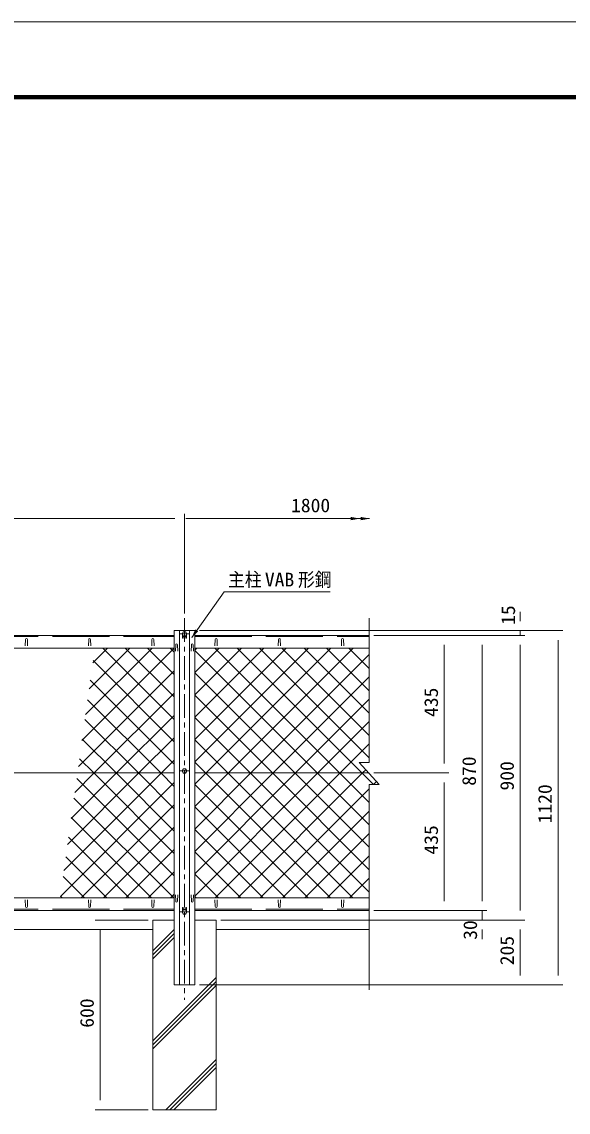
# Model space of a CAD drawing. Units: millimetres, scale not verified. Extents: x -4455 to 4455, y -3150 to 3150.
# Drawn here: x -1749 to -21, y -297 to 3150 of the extents above; entities that cross this region are included whole.
import ezdxf
from ezdxf.enums import TextEntityAlignment as Align

# ---------------------------------------------------------------- set-up
doc = ezdxf.new("R2010")
doc.units = ezdxf.units.MM
doc.header["$LTSCALE"] = 30
for name, pattern in [('DASHED', [7.5, 6, -1.5]), ('USER1', [4, 2.5, -0.5, 0.5, -0.5]), ('USER2', [2, 1.25, -0.25, 0.25, -0.25])]:
    doc.linetypes.add(name, pattern=pattern)
for name, color, linetype, lineweight in [('0-0_1部材', 3, 'Continuous', 18), ('0-1_中心線', 1, 'USER1', 18), ('0-4_6文字', 3, 'Continuous', 9), ('0-5_5寸法', 1, 'Continuous', 18), ('0-6_GL', 7, 'Continuous', 9), ('0-7_8部品', 3, 'Continuous', 18), ('0-8_4基礎', 4, 'Continuous', 18), ('0-B_2網', 4, 'Continuous', 18), ('0-E_D-TTL', 7, 'Continuous', 9)]:
    doc.layers.add(name, color=color, linetype=linetype, lineweight=lineweight)
doc.styles.add('ＭＳ ゴシック', font='')
doc.styles.get('ＭＳ ゴシック').set_extended_font_data('MS Gothic')

msp = doc.modelspace()

# ---------------------------------------------------------------- linework, layer by layer
at = {"layer": '0-0_1部材', "color": 4}
for p, q in [((-650, 1264.3), (-650, 807.99)), ((-682, 807.99), (-618, 739.06)), ((-650, 807.99), (-682, 807.99)), ((-650, 739.06), (-650, 89.53)), ((-650, 739.06), (-618, 739.06))]:
    msp.add_line(p, q, dxfattribs=at)
at = {"layer": '0-0_1部材', "color": 7, "lineweight": 9}
for p, q in [((-3001.71, 1210.18), (-1266.71, 1210.18)), ((-1266.71, 1225.18), (-1266.71, 105.18)), ((-1201.71, 1225.18), (-1266.71, 1225.18)), ((-1201.71, 1225.18), (-1201.71, 105.18)), ((-1201.71, 1210.18), (-650, 1210.18)), ((-1262.73, 1160.03), (-1261.98, 1180.53)), ((-1255.23, 1160.03), (-1255.98, 1180.53)), ((-1213.19, 1160.03), (-1212.44, 1180.53)), ((-1205.69, 1160.03), (-1206.44, 1180.53)), ((-3001.71, 1170.18), (-1266.71, 1170.18)), ((-1201.71, 1170.18), (-650, 1170.18)), ((-3001.71, 775.18), (-1266.71, 775.18)), ((-1201.71, 775.18), (-650, 775.18)), ((-3001.71, 380.18), (-1266.71, 380.18)), ((-1262.73, 390.33), (-1261.98, 369.83)), ((-1255.23, 390.33), (-1255.98, 369.83)), ((-1213.19, 390.33), (-1212.44, 369.83)), ((-1205.69, 390.33), (-1206.44, 369.83)), ((-1201.71, 380.18), (-650, 380.18)), ((-3001.71, 340.18), (-1266.71, 340.18)), ((-1201.71, 340.18), (-650, 340.18)), ((-1266.71, 105.18), (-1201.71, 105.18))]:
    msp.add_line(p, q, dxfattribs=at)
at = {"layer": '0-0_1部材', "color": 1, "linetype": 'DASHED'}
for p, q in [((-3001.71, 1207.18), (-1266.71, 1207.18)), ((-1201.71, 1207.18), (-650, 1207.18)), ((-3001.71, 344.18), (-1266.71, 344.18)), ((-1201.71, 344.18), (-650, 344.18))]:
    msp.add_line(p, q, dxfattribs=at)
at = {"layer": '0-0_1部材'}
for p, q in [((-1250.21, 1225.18), (-1250.21, 105.18)), ((-1218.21, 1225.18), (-1218.21, 105.18)), ((-1737.96, 1176.68), (-1737.21, 1197.18)), ((-1730.46, 1176.68), (-1731.21, 1197.18)), ((-1537.96, 1176.68), (-1537.21, 1197.18)), ((-1530.46, 1176.68), (-1531.21, 1197.18)), ((-1337.96, 1176.68), (-1337.21, 1197.18)), ((-1330.46, 1176.68), (-1331.21, 1197.18)), ((-1137.96, 1176.68), (-1137.21, 1197.18)), ((-1130.46, 1176.68), (-1131.21, 1197.18)), ((-937.96, 1176.68), (-937.21, 1197.18)), ((-930.46, 1176.68), (-931.21, 1197.18)), ((-737.96, 1176.68), (-737.21, 1197.18)), ((-730.46, 1176.68), (-731.21, 1197.18)), ((-1737.96, 373.68), (-1737.21, 353.18)), ((-1730.46, 373.68), (-1731.21, 353.18)), ((-1537.96, 373.68), (-1537.21, 353.18)), ((-1530.46, 373.68), (-1531.21, 353.18)), ((-1337.96, 373.68), (-1337.21, 353.18)), ((-1330.46, 373.68), (-1331.21, 353.18)), ((-1137.96, 373.68), (-1137.21, 353.18)), ((-1130.46, 373.68), (-1131.21, 353.18)), ((-937.96, 373.68), (-937.21, 353.18)), ((-930.46, 373.68), (-931.21, 353.18)), ((-737.96, 373.68), (-737.21, 353.18)), ((-730.46, 373.68), (-731.21, 353.18))]:
    msp.add_line(p, q, dxfattribs=at)
for centre, start, end in [((-1734.21, 1197.18), 0, 180), ((-1534.21, 1197.18), 0, 180), ((-1334.21, 1197.18), 0, 180), ((-1134.21, 1197.18), 0, 180), ((-934.21, 1197.18), 0, 180), ((-734.21, 1197.18), 0, 180), ((-1734.21, 353.18), 180, 0), ((-1534.21, 353.18), 180, 0), ((-1334.21, 353.18), 180, 0), ((-1134.21, 353.18), 180, 0), ((-934.21, 353.18), 180, 0), ((-734.21, 353.18), 180, 0)]:
    msp.add_arc(centre, 3, start, end, dxfattribs=at)
at = {"layer": '0-0_1部材', "color": 7, "lineweight": 9}
for centre, start, end in [((-1258.98, 1180.53), 0, 180), ((-1209.44, 1180.53), 0, 180), ((-1258.98, 369.83), 180, 0), ((-1209.44, 369.83), 180, 0)]:
    msp.add_arc(centre, 3, start, end, dxfattribs=at)
at = {"layer": '0-1_中心線'}
msp.add_line((-1234.21, 1264.51), (-1234.21, 58.04), dxfattribs=at)
at = {"layer": '0-4_6文字', "color": 7}
msp.add_lwpolyline([(-773.33, 1347.63), (-1108.86, 1347.63), (-1211.48, 1203.33)], dxfattribs=at)
msp.add_solid([(-1212.64, 1201.7), (-1199.5, 1229.16), (-1191.01, 1223.12)], dxfattribs=at)
at = {"layer": '0-5_5寸法'}
for p, q in [((-1234.21, 1279.51), (-1234.21, 1594.51)), ((-3004.21, 1579.51), (-1264.21, 1579.51)), ((-1229.78, 1579.51), (-674.81, 1579.51)), ((-901.41, 1579.51), (-680.74, 1579.51)), ((-786.06, 1579.51), (-876.65, 1579.51)), ((-869.87, 1579.51), (-649.2, 1579.51)), ((-172.85, 1255.18), (-172.85, 1285.18)), ((-1186.71, 1225.18), (-157.85, 1225.18)), ((-1186.71, 1225.18), (-37.85, 1225.18)), ((-635, 1210.18), (-397.85, 1210.18)), ((-635, 1210.18), (-277.85, 1210.18)), ((-635, 1210.18), (-157.85, 1210.18)), ((-635, 1210.18), (-157.85, 1210.18)), ((-172.85, 1210.18), (-172.85, 1225.18)), ((-412.85, 1180.18), (-412.85, 805.18)), ((-292.85, 1180.18), (-292.85, 370.18)), ((-172.85, 1180.18), (-172.85, 340.18)), ((-172.85, 1180.18), (-172.85, 1150.18)), ((-52.85, 1195.18), (-52.85, 135.18)), ((-635, 775.18), (-397.85, 775.18)), ((-635, 775.18), (-397.85, 775.18)), ((-412.85, 745.18), (-412.85, 370.18)), ((-292.85, 370.18), (-292.85, 400.18)), ((-635, 340.18), (-397.85, 340.18)), ((-635, 340.18), (-277.85, 340.18)), ((-635, 340.18), (-277.85, 340.18)), ((-292.85, 340.18), (-292.85, 310.18)), ((-1349.21, 310.18), (-1516.37, 310.18)), ((-1501.37, 280.18), (-1501.37, -259.82)), ((-1119.21, 310.18), (-277.85, 310.18)), ((-1119.21, 310.18), (-157.85, 310.18)), ((-1119.21, 310.18), (-157.85, 310.18)), ((-292.85, 280.18), (-292.85, 250.18)), ((-172.85, 280.18), (-172.85, 135.18)), ((-1186.71, 105.18), (-157.85, 105.18)), ((-1186.71, 105.18), (-37.85, 105.18)), ((-1349.21, -289.82), (-1516.37, -289.82))]:
    msp.add_line(p, q, dxfattribs=at)
for points in [[(-678.74, 1579.51), (-708.74, 1574.3), (-708.74, 1584.72)], [(-647.2, 1579.51), (-677.2, 1574.3), (-677.2, 1584.72)]]:
    msp.add_solid(points, dxfattribs=at)
at = {"layer": '0-6_GL'}
for p, q in [((-2934.21, 280.18), (-1334.21, 280.18)), ((-1134.21, 280.18), (-650, 280.18))]:
    msp.add_line(p, q, dxfattribs=at)
at = {"layer": '0-7_8部品', "color": 1, "linetype": 'USER2'}
for p, q in [((-1247.64, 1214.63), (-1220.76, 1214.63)), ((-1247.65, 781.61), (-1220.77, 781.61)), ((-1247.64, 335.73), (-1220.76, 335.73))]:
    msp.add_line(p, q, dxfattribs=at)
at = {"layer": '0-7_8部品', "color": 7, "lineweight": 9}
for p, q in [((-1240.46, 1211.88), (-1240.46, 1200.95)), ((-1239.64, 1210.45), (-1240.46, 1210.45)), ((-1238.46, 1208.41), (-1238.46, 1200.95)), ((-1228.78, 1210.45), (-1227.96, 1210.45)), ((-1227.96, 1211.88), (-1227.96, 1200.95)), ((-1238.46, 1205.95), (-1240.46, 1205.95)), ((-1238.46, 1200.95), (-1240.46, 1200.95)), ((-1238.46, 1206.18), (-1229.96, 1206.18)), ((-1229.96, 1205.95), (-1227.96, 1205.95)), ((-1240.46, 338.48), (-1240.46, 349.41)), ((-1229.96, 349.41), (-1227.96, 349.41)), ((-1229.96, 341.95), (-1229.96, 349.41)), ((-1227.96, 338.48), (-1227.96, 349.41)), ((-1238.46, 344.41), (-1240.46, 344.41)), ((-1239.64, 339.91), (-1240.46, 339.91)), ((-1238.46, 344.18), (-1229.96, 344.18)), ((-1229.96, 344.41), (-1227.96, 344.41)), ((-1228.78, 339.91), (-1227.96, 339.91))]:
    msp.add_line(p, q, dxfattribs=at)
at = {"layer": '0-7_8部品'}
for points in [[(-1226.37, 1214.63), (-1230.29, 1221.42), (-1238.13, 1221.42), (-1242.05, 1214.63), (-1238.13, 1207.84), (-1230.29, 1207.84)], [(-1226.38, 781.61), (-1230.3, 788.4), (-1238.14, 788.4), (-1242.06, 781.61), (-1238.14, 774.82), (-1230.3, 774.82)], [(-1226.37, 335.73), (-1230.29, 328.94), (-1238.13, 328.94), (-1242.05, 335.73), (-1238.13, 342.52), (-1230.29, 342.52)]]:
    msp.add_lwpolyline(points, close=True, dxfattribs=at)
at = {"layer": '0-7_8部品', "color": 7, "lineweight": 9}
for points in [[(-1229.96, 1208.41), (-1229.96, 1200.95), (-1227.96, 1200.95)], [(-1238.46, 341.95), (-1238.46, 349.41), (-1240.46, 349.41)]]:
    msp.add_lwpolyline(points, dxfattribs=at)
at = {"layer": '0-7_8部品'}
for centre in [(-1234.21, 1214.63), (-1234.22, 781.61), (-1234.21, 335.73)]:
    msp.add_circle(centre, 6.8, dxfattribs=at)
at = {"layer": '0-8_4基礎', "color": 7, "lineweight": 9}
for p, q in [((-1334.21, 310.18), (-1266.71, 310.18)), ((-1334.21, 310.18), (-1334.21, -289.82)), ((-1201.71, 310.18), (-1134.21, 310.18)), ((-1134.21, 310.18), (-1134.21, -289.82)), ((-1334.21, -289.82), (-1134.21, -289.82))]:
    msp.add_line(p, q, dxfattribs=at)
at = {"layer": '0-8_4基礎'}
for p, q in [((-1334.21, 212.69), (-1266.71, 280.19)), ((-1334.21, 200.19), (-1266.71, 267.69)), ((-1334.21, 187.69), (-1266.71, 255.19)), ((-1334.21, -71.91), (-1134.21, 128.09)), ((-1334.21, -84.41), (-1134.21, 115.59)), ((-1334.21, -96.91), (-1134.21, 103.09)), ((-1292.82, -289.82), (-1134.21, -131.21)), ((-1280.32, -289.82), (-1134.21, -143.71)), ((-1267.82, -289.82), (-1134.21, -156.21))]:
    msp.add_line(p, q, dxfattribs=at)
at = {"layer": '0-B_2網'}
for p, q in [((-1558.54, 877.55), (-1266.71, 1169.38)), ((-1547.17, 959.63), (-1336.62, 1170.18)), ((-1535.8, 1041.71), (-1407.33, 1170.18)), ((-1524.43, 1123.79), (-1478.04, 1170.18)), ((-1266.71, 944.76), (-1492.13, 1170.18)), ((-1266.71, 1015.47), (-1421.42, 1170.18)), ((-1266.71, 1086.18), (-1350.71, 1170.18)), ((-1266.71, 1156.89), (-1280, 1170.18)), ((-1201.71, 1163.67), (-1195.2, 1170.18)), ((-1201.71, 1092.96), (-1124.49, 1170.18)), ((-1201.71, 1022.25), (-1053.78, 1170.18)), ((-1201.71, 951.54), (-983.06, 1170.18)), ((-1201.71, 880.83), (-912.35, 1170.18)), ((-1201.71, 810.12), (-841.64, 1170.18)), ((-1165.93, 775.18), (-770.93, 1170.18)), ((-1095.22, 775.18), (-700.22, 1170.18)), ((-1024.51, 775.18), (-650, 1149.69)), ((-650, 823.03), (-997.15, 1170.18)), ((-650, 893.74), (-926.44, 1170.18)), ((-650, 964.45), (-855.73, 1170.18)), ((-650, 1035.16), (-785.02, 1170.18)), ((-650, 1105.87), (-714.31, 1170.18)), ((-1266.71, 874.05), (-1523.46, 1130.8)), ((-1569.91, 795.46), (-1266.71, 1098.67)), ((-885, 775.18), (-1201.71, 1091.89)), ((-953.8, 775.18), (-650, 1078.98)), ((-1266.71, 803.34), (-1532.06, 1068.69)), ((-1309.26, 775.18), (-1540.66, 1006.59)), ((-1519.49, 775.18), (-1266.71, 1027.96)), ((-955.71, 775.18), (-1201.71, 1021.18)), ((-883.09, 775.18), (-650, 1008.27)), ((-1379.97, 775.18), (-1549.27, 944.48)), ((-1448.78, 775.18), (-1266.71, 957.25)), ((-1026.42, 775.18), (-1201.71, 950.47)), ((-1450.68, 775.18), (-1557.87, 882.37)), ((-1378.06, 775.18), (-1266.71, 886.54)), ((-1521.39, 775.18), (-1566.48, 820.27)), ((-1307.35, 775.18), (-1266.71, 815.83)), ((-1615.4, 467.13), (-1307.35, 775.18)), ((-1604.03, 549.22), (-1378.06, 775.18)), ((-1592.66, 631.3), (-1448.78, 775.18)), ((-1581.29, 713.38), (-1519.49, 775.18)), ((-1266.71, 520.5), (-1521.39, 775.18)), ((-1266.71, 591.21), (-1450.68, 775.18)), ((-1266.71, 661.92), (-1379.97, 775.18)), ((-1266.71, 732.63), (-1309.26, 775.18)), ((-1201.71, 739.4), (-1165.93, 775.18)), ((-1201.71, 668.69), (-1095.22, 775.18)), ((-1201.71, 597.98), (-1024.51, 775.18)), ((-1201.71, 527.27), (-953.8, 775.18)), ((-1201.71, 456.56), (-883.09, 775.18)), ((-650, 398.77), (-1026.42, 775.18)), ((-650, 469.48), (-955.71, 775.18)), ((-650, 540.19), (-885, 775.18)), ((-1626.77, 385.05), (-1266.71, 745.12)), ((-1266.71, 449.79), (-1575.08, 758.16)), ((-843.55, 380.18), (-1201.71, 738.34)), ((-995.25, 380.18), (-650, 725.43)), ((-636.37, 739.06), (-626.84, 748.58)), ((-1267.81, 380.18), (-1583.69, 696.05)), ((-1560.93, 380.18), (-1266.71, 674.4)), ((-914.26, 380.18), (-1201.71, 667.63)), ((-1338.52, 380.18), (-1592.29, 633.95)), ((-924.54, 380.18), (-650, 654.72)), ((-1490.22, 380.18), (-1266.71, 603.69)), ((-984.97, 380.18), (-1201.71, 596.92)), ((-1409.23, 380.18), (-1600.89, 571.84)), ((-853.83, 380.18), (-650, 584)), ((-1419.51, 380.18), (-1266.71, 532.98)), ((-1055.68, 380.18), (-1201.71, 526.21)), ((-1479.95, 380.18), (-1609.5, 509.73)), ((-783.11, 380.18), (-650, 513.29)), ((-1348.8, 380.18), (-1266.71, 462.27)), ((-1126.39, 380.18), (-1201.71, 455.5)), ((-1550.66, 380.18), (-1618.1, 447.63)), ((-712.4, 380.18), (-650, 442.58)), ((-1621.37, 380.18), (-1626.71, 385.52)), ((-1278.09, 380.18), (-1266.71, 391.56)), ((-1197.1, 380.18), (-1201.71, 384.79))]:
    msp.add_line(p, q, dxfattribs=at)
for points in [[(-650, 610.9), (-814.29, 775.18), (-1201.71, 1162.61)], [(-650, 681.61), (-743.57, 775.18), (-1138.57, 1170.18)], [(-636.75, 739.06), (-672.86, 775.18), (-1067.86, 1170.18)], [(-1201.71, 385.85), (-812.38, 775.18), (-650, 937.56)], [(-702.13, 380.18), (-1097.13, 775.18), (-1201.71, 879.76)], [(-1136.67, 380.18), (-741.67, 775.18), (-650, 866.85)], [(-772.84, 380.18), (-1167.84, 775.18), (-1201.71, 809.05)], [(-1065.96, 380.18), (-670.96, 775.18), (-660.89, 785.25)]]:
    msp.add_lwpolyline(points, dxfattribs=at)
at = {"layer": '0-E_D-TTL', "color": 2, "lineweight": 18}
msp.add_lwpolyline([(-4454.63, 3150.21), (4455.07, 3150.21), (4455.07, -3150.21), (-4454.63, -3150.21)], close=True, dxfattribs=at)
at = {"layer": '0-E_D-TTL'}
for points in [[(-4168.25, 2916.87), (4168.68, 2916.87), (4168.68, -2916.87), (-4168.25, -2916.87)], [(-4165.59, 2914.21), (4166.03, 2914.21), (4166.03, -2914.21), (-4165.59, -2914.21)], [(-4162.94, 2911.56), (4163.38, 2911.56), (4163.38, -2911.56), (-4162.94, -2911.56)], [(-4160.29, 2908.91), (4160.73, 2908.91), (4160.73, -2908.91), (-4160.29, -2908.91)], [(-4157.64, 2906.26), (4158.08, 2906.26), (4158.08, -2906.26), (-4157.64, -2906.26)]]:
    msp.add_lwpolyline(points, close=True, dxfattribs=at)

# ---------------------------------------------------------------- texts
at = {"layer": '0-4_6文字', "style": 'ＭＳ ゴシック'}
for s, width, p in [('主柱', 0.9, (-1096.59, 1352)), ('形鋼', 0.9, (-875.35, 1352)), ('VAB', 1.05, (-979.92, 1351.82))]:
    msp.add_text(s, height=43.33, dxfattribs=dict(at, width=width)).set_placement(p, align=Align.BOTTOM_LEFT)
at = {"layer": '0-5_5寸法', "color": 3, "style": 'ＭＳ ゴシック', "width": 1.05}
msp.add_text('1800', height=43.33, dxfattribs=at).set_placement((-897.2, 1586.6), align=Align.BOTTOM_LEFT)
for s, p in [('15', (-175.73, 1243.34)), ('435', (-419.53, 952.18)), ('870', (-299.53, 734.68)), ('900', (-179.53, 719.68)), ('1120', (-59.53, 615.68)), ('435', (-419.53, 517.18)), ('30', (-295.95, 247.63)), ('205', (-179.53, 167.18)), ('600', (-1508.05, -30.32))]:
    msp.add_text(s, height=43.33, rotation=90, dxfattribs=at).set_placement(p, align=Align.BOTTOM_LEFT)

doc.saveas('drawing.dxf')
